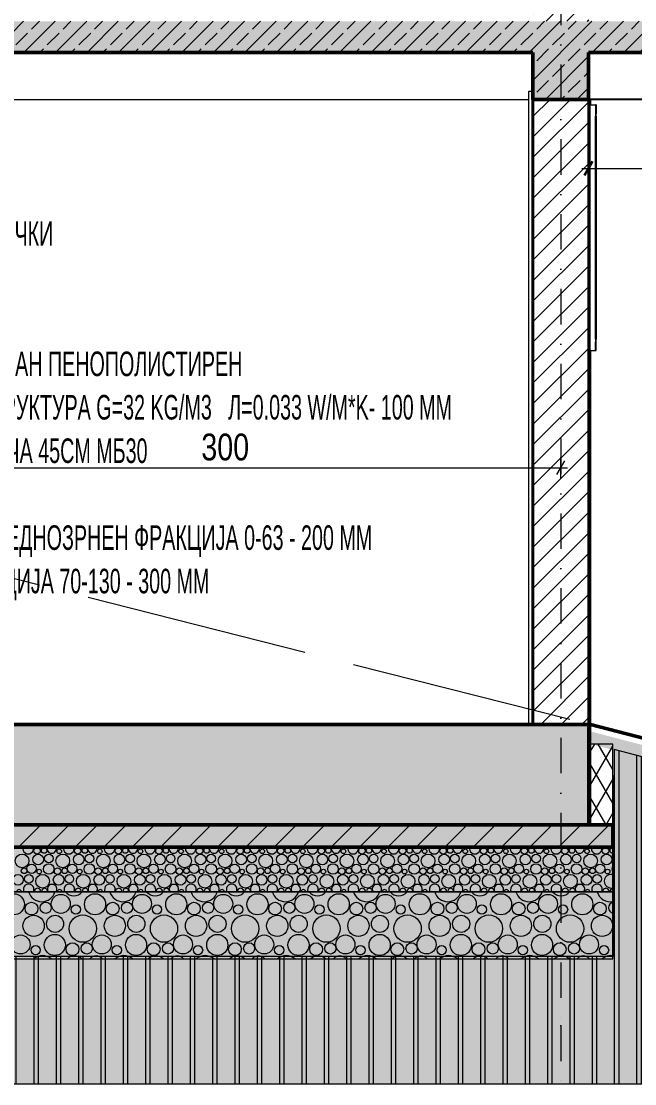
# Model space of a CAD drawing. Extents: x 1230 to 300706, y -1407 to 36108.
# Drawn here: x 115258 to 118005, y 5429 to 10189 of the extents above; entities that cross this region are included whole.
import ezdxf

# ---------------------------------------------------------------- set-up
doc = ezdxf.new("R2010")
doc.units = 0
doc.header["$LTSCALE"] = 5
doc.header["$MEASUREMENT"] = 0
doc.linetypes.add('- Осеви линии', pattern=[670.277762, 317.5, -176.388889, 0, -176.388874])
doc.linetypes.add('- Скирити линии', pattern=[245, 200, -45])
for name, color, linetype, lineweight in [('1', 255, 'Continuous', 13), ('101', 253, 'Continuous', 15), ('102', 254, 'Continuous', 15), ('164', 255, 'Continuous', 15), ('18', 9, 'Continuous', 15), ('21', 7, 'Continuous', 50), ('27', 7, 'Continuous', 40), ('29', 7, 'Continuous', 50), ('4', 43, 'Continuous', 20), ('7', 7, 'Continuous', 25), ('85', 254, 'Continuous', 20)]:
    doc.layers.add(name, color=color, linetype=linetype, lineweight=lineweight)
for name, color, linetype, lineweight, true_color in [('104', 7, 'Continuous', 15, 0x3e3e3e), ('161', 7, 'Continuous', 15, 0x6a6a6a), ('168', 7, 'Continuous', 15, 0x5e5e5e), ('19', 7, 'Continuous', 0, 0xe4e4e4), ('3', 7, 'Continuous', 18, 0x7c7c7c), ('45', 7, 'Continuous', 35, 0x404040), ('61', 7, 'Continuous', 20, 0x6a6a6a), ('65', 7, 'Continuous', 20, 0x4e4e4e), ('84', 7, 'Continuous', 20, 0x3e3e3e), ('86', 7, 'Continuous', 20, 0x4e4e4e), ('87', 7, 'Continuous', 20, 0x6a6a6a), ('88', 7, 'Continuous', 20, 0x5e5e5e), ('89', 7, 'Continuous', 20, 0x111111)]:
    doc.layers.add(name, color=color, linetype=linetype, lineweight=lineweight, true_color=true_color)
doc.styles.add('GENERATED_STYLE_6', font='Cambria Math.ttf')
pattern_1 = [(45, (48941.574, 10189.11), (-45.96196, 45.96196), [])]
pattern_2 = [(45, (48941.57, 10189.11), (-70.71071, 70.71071), []), (45, (48906.22, 10224.47), (-70.71071, 70.71071), [75.00004, -25.00001])]

# ---------------------------------------------------------------- blocks, each defined once
blk = doc.blocks.new('*X21')
at = {"layer": '101', "color": 253, "linetype": 'Continuous', "lineweight": 15}
for centre, radius in [((284, 84.942), 0.286), ((284.639, 84.978), 0.251), ((285.986, 84.901), 0.207), ((287.638, 84.942), 0.286), ((288.276, 84.978), 0.251), ((289.623, 84.901), 0.207), ((291.275, 84.942), 0.286), ((291.913, 84.978), 0.251), ((293.26, 84.901), 0.207), ((294.912, 84.942), 0.286), ((295.55, 84.978), 0.251), ((296.897, 84.901), 0.207), ((298.549, 84.942), 0.286), ((299.187, 84.978), 0.251), ((300.534, 84.901), 0.207), ((302.186, 84.942), 0.286), ((302.824, 84.978), 0.251), ((304.172, 84.901), 0.207), ((305.823, 84.942), 0.286), ((306.461, 84.978), 0.251), ((307.809, 84.901), 0.207), ((309.46, 84.942), 0.286), ((310.098, 84.978), 0.251), ((311.446, 84.901), 0.207), ((313.097, 84.942), 0.286), ((313.735, 84.978), 0.251), ((315.083, 84.901), 0.207), ((316.734, 84.942), 0.286), ((317.372, 84.978), 0.251), ((318.72, 84.901), 0.207), ((320.371, 84.942), 0.286), ((321.009, 84.978), 0.251), ((322.357, 84.901), 0.207), ((324.008, 84.942), 0.286), ((324.647, 84.978), 0.251), ((325.994, 84.901), 0.207), ((327.645, 84.942), 0.286), ((328.284, 84.978), 0.251), ((329.631, 84.901), 0.207), ((331.282, 84.942), 0.286), ((331.921, 84.978), 0.251), ((333.268, 84.901), 0.207), ((334.92, 84.942), 0.286), ((282.661, 84.044), 0.612), ((284.097, 84.169), 0.477), ((285.047, 83.314), 0.473), ((285.057, 84.257), 0.384), ((286.298, 84.044), 0.612), ((287.734, 84.169), 0.477), ((288.684, 83.314), 0.473), ((288.694, 84.257), 0.384), ((289.936, 84.044), 0.612), ((291.371, 84.169), 0.477), ((292.321, 83.314), 0.473), ((292.332, 84.257), 0.384), ((293.573, 84.044), 0.612), ((295.008, 84.169), 0.477), ((295.958, 83.314), 0.473), ((295.969, 84.257), 0.384), ((297.21, 84.044), 0.612), ((298.645, 84.169), 0.477), ((299.596, 83.314), 0.473), ((299.606, 84.257), 0.384), ((300.847, 84.044), 0.612), ((302.282, 84.169), 0.477), ((303.233, 83.314), 0.473), ((303.243, 84.257), 0.384), ((304.484, 84.044), 0.612), ((305.92, 84.169), 0.477), ((306.87, 83.314), 0.473), ((306.88, 84.257), 0.384), ((308.121, 84.044), 0.612), ((309.557, 84.169), 0.477), ((310.507, 83.314), 0.473), ((310.517, 84.257), 0.384), ((311.758, 84.044), 0.612), ((313.194, 84.169), 0.477), ((314.144, 83.314), 0.473), ((314.154, 84.257), 0.384), ((315.395, 84.044), 0.612), ((316.831, 84.169), 0.477), ((317.781, 83.314), 0.473), ((317.791, 84.257), 0.384), ((319.032, 84.044), 0.612), ((320.468, 84.169), 0.477), ((321.418, 83.314), 0.473), ((321.428, 84.257), 0.384), ((322.669, 84.044), 0.612), ((324.105, 84.169), 0.477), ((325.055, 83.314), 0.473), ((325.065, 84.257), 0.384), ((326.306, 84.044), 0.612), ((327.742, 84.169), 0.477), ((328.692, 83.314), 0.473), ((328.702, 84.257), 0.384), ((329.943, 84.044), 0.612), ((331.379, 84.169), 0.477), ((332.329, 83.314), 0.473), ((332.339, 84.257), 0.384), ((333.58, 84.044), 0.612), ((335.016, 84.169), 0.477), ((282.297, 82.349), 0.477), ((282.839, 83.158), 0.251), ((283.512, 83.335), 0.426), ((284.498, 82.224), 0.612), ((284.186, 83.081), 0.207), ((285.934, 82.349), 0.477), ((285.838, 83.122), 0.286), ((286.476, 83.158), 0.251), ((287.15, 83.335), 0.426), ((288.136, 82.224), 0.612), ((287.823, 83.081), 0.207), ((289.571, 82.349), 0.477), ((289.475, 83.122), 0.286), ((290.113, 83.158), 0.251), ((290.787, 83.335), 0.426), ((291.773, 82.224), 0.612), ((291.46, 83.081), 0.207), ((293.208, 82.349), 0.477), ((293.112, 83.122), 0.286), ((293.75, 83.158), 0.251), ((294.424, 83.335), 0.426), ((295.41, 82.224), 0.612), ((295.097, 83.081), 0.207), ((296.845, 82.349), 0.477), ((296.749, 83.122), 0.286), ((297.387, 83.158), 0.251), ((298.061, 83.335), 0.426), ((299.047, 82.224), 0.612), ((298.734, 83.081), 0.207), ((300.482, 82.349), 0.477), ((300.386, 83.122), 0.286), ((301.024, 83.158), 0.251), ((301.698, 83.335), 0.426), ((302.684, 82.224), 0.612), ((302.372, 83.081), 0.207), ((304.12, 82.349), 0.477), ((304.023, 83.122), 0.286), ((304.661, 83.158), 0.251), ((305.335, 83.335), 0.426), ((306.321, 82.224), 0.612), ((306.009, 83.081), 0.207), ((307.757, 82.349), 0.477), ((307.66, 83.122), 0.286), ((308.298, 83.158), 0.251), ((308.972, 83.335), 0.426), ((309.958, 82.224), 0.612), ((309.646, 83.081), 0.207), ((311.394, 82.349), 0.477), ((311.297, 83.122), 0.286), ((311.935, 83.158), 0.251), ((312.609, 83.335), 0.426), ((313.595, 82.224), 0.612), ((313.283, 83.081), 0.207), ((315.031, 82.349), 0.477), ((314.934, 83.122), 0.286), ((315.572, 83.158), 0.251), ((316.246, 83.335), 0.426), ((317.232, 82.224), 0.612), ((316.92, 83.081), 0.207), ((318.668, 82.349), 0.477), ((318.571, 83.122), 0.286), ((319.209, 83.158), 0.251), ((319.883, 83.335), 0.426), ((320.869, 82.224), 0.612), ((320.557, 83.081), 0.207), ((322.305, 82.349), 0.477), ((322.208, 83.122), 0.286), ((322.847, 83.158), 0.251), ((323.52, 83.335), 0.426), ((324.506, 82.224), 0.612), ((324.194, 83.081), 0.207), ((325.942, 82.349), 0.477), ((325.845, 83.122), 0.286), ((326.484, 83.158), 0.251), ((327.157, 83.335), 0.426), ((328.143, 82.224), 0.612), ((327.831, 83.081), 0.207), ((329.579, 82.349), 0.477), ((329.482, 83.122), 0.286), ((330.121, 83.158), 0.251), ((330.794, 83.335), 0.426), ((331.78, 82.224), 0.612), ((331.468, 83.081), 0.207), ((333.216, 82.349), 0.477), ((333.12, 83.122), 0.286), ((333.758, 83.158), 0.251), ((334.432, 83.335), 0.426), ((335.105, 83.081), 0.207), ((283.257, 82.437), 0.384), ((286.894, 82.437), 0.384), ((290.532, 82.437), 0.384), ((294.169, 82.437), 0.384), ((297.806, 82.437), 0.384), ((301.443, 82.437), 0.384), ((305.08, 82.437), 0.384), ((308.717, 82.437), 0.384), ((312.354, 82.437), 0.384), ((315.991, 82.437), 0.384), ((319.628, 82.437), 0.384), ((323.265, 82.437), 0.384), ((326.902, 82.437), 0.384), ((330.539, 82.437), 0.384), ((334.176, 82.437), 0.384)]:
    blk.add_circle(centre, radius, dxfattribs=at)
for centre, radius, start, end in [((283.21, 85.134), 0.473, 162.59898, 17.40102), ((284.461, 85.864), 0.612, 254.33377, 285.66623), ((285.312, 85.155), 0.426, 163.6472, 16.3528), ((286.847, 85.134), 0.473, 162.59898, 17.40102), ((288.098, 85.864), 0.612, 254.33377, 285.66623), ((288.95, 85.155), 0.426, 163.6472, 16.3528), ((290.484, 85.134), 0.473, 162.59898, 17.40102), ((291.736, 85.864), 0.612, 254.33377, 285.66623), ((292.587, 85.155), 0.426, 163.6472, 16.3528), ((294.121, 85.134), 0.473, 162.59898, 17.40102), ((295.373, 85.864), 0.612, 254.33377, 285.66623), ((296.224, 85.155), 0.426, 163.6472, 16.3528), ((297.758, 85.134), 0.473, 162.59898, 17.40102), ((299.01, 85.864), 0.612, 254.33377, 285.66623), ((299.861, 85.155), 0.426, 163.6472, 16.3528), ((301.396, 85.134), 0.473, 162.59898, 17.40102), ((302.647, 85.864), 0.612, 254.33377, 285.66623), ((303.498, 85.155), 0.426, 163.6472, 16.3528), ((305.033, 85.134), 0.473, 162.59898, 17.40102), ((306.284, 85.864), 0.612, 254.33377, 285.66623), ((307.135, 85.155), 0.426, 163.6472, 16.3528), ((308.67, 85.134), 0.473, 162.59898, 17.40102), ((309.921, 85.864), 0.612, 254.33377, 285.66623), ((310.772, 85.155), 0.426, 163.6472, 16.3528), ((312.307, 85.134), 0.473, 162.59898, 17.40102), ((313.558, 85.864), 0.612, 254.33377, 285.66623), ((314.409, 85.155), 0.426, 163.6472, 16.3528), ((315.944, 85.134), 0.473, 162.59898, 17.40102), ((317.195, 85.864), 0.612, 254.33377, 285.66623), ((318.046, 85.155), 0.426, 163.6472, 16.3528), ((319.581, 85.134), 0.473, 162.59898, 17.40102), ((320.832, 85.864), 0.612, 254.33377, 285.66623), ((321.683, 85.155), 0.426, 163.6472, 16.3528), ((323.218, 85.134), 0.473, 162.59898, 17.40102), ((324.469, 85.864), 0.612, 254.33377, 285.66623), ((325.32, 85.155), 0.426, 163.6472, 16.3528), ((326.855, 85.134), 0.473, 162.59898, 17.40102), ((328.106, 85.864), 0.612, 254.33377, 285.66623), ((328.957, 85.155), 0.426, 163.6472, 16.3528), ((330.492, 85.134), 0.473, 162.59898, 17.40102), ((331.743, 85.864), 0.612, 254.33377, 285.66623), ((332.594, 85.155), 0.426, 163.6472, 16.3528), ((334.129, 85.134), 0.473, 162.59898, 17.40102), ((335.38, 85.864), 0.612, 254.33377, 285.66623), ((335.558, 84.978), 0.251, 84.05364, 275.94636), ((335.418, 82.224), 0.612, 74.24598, 285.75402), ((335.966, 83.314), 0.473, 143.95605, 216.04395), ((283.247, 81.494), 0.473, 332.4801, 207.5199), ((285.35, 81.515), 0.426, 325.62131, 214.37869), ((286.884, 81.494), 0.473, 332.4801, 207.5199), ((288.987, 81.515), 0.426, 325.62131, 214.37869), ((290.521, 81.494), 0.473, 332.4801, 207.5199), ((292.624, 81.515), 0.426, 325.62131, 214.37869), ((294.158, 81.494), 0.473, 332.4801, 207.5199), ((296.261, 81.515), 0.426, 325.62131, 214.37869), ((297.796, 81.494), 0.473, 332.4801, 207.5199), ((299.898, 81.515), 0.426, 325.62131, 214.37869), ((301.433, 81.494), 0.473, 332.4801, 207.5199), ((303.535, 81.515), 0.426, 325.62131, 214.37869), ((305.07, 81.494), 0.473, 332.4801, 207.5199), ((307.172, 81.515), 0.426, 325.62131, 214.37869), ((308.707, 81.494), 0.473, 332.4801, 207.5199), ((310.809, 81.515), 0.426, 325.62131, 214.37869), ((312.344, 81.494), 0.473, 332.4801, 207.5199), ((314.446, 81.515), 0.426, 325.62131, 214.37869), ((315.981, 81.494), 0.473, 332.4801, 207.5199), ((318.083, 81.515), 0.426, 325.62131, 214.37869), ((319.618, 81.494), 0.473, 332.4801, 207.5199), ((321.72, 81.515), 0.426, 325.62131, 214.37869), ((323.255, 81.494), 0.473, 332.4801, 207.5199), ((325.357, 81.515), 0.426, 325.62131, 214.37869), ((326.892, 81.494), 0.473, 332.4801, 207.5199), ((328.994, 81.515), 0.426, 325.62131, 214.37869), ((330.529, 81.494), 0.473, 332.4801, 207.5199), ((332.632, 81.515), 0.426, 325.62131, 214.37869), ((334.166, 81.494), 0.473, 332.4801, 207.5199), ((282.386, 81.261), 0.207, 3.86586, 176.13414), ((284.038, 81.303), 0.286, 354.47725, 185.52275), ((284.676, 81.338), 0.251, 345.45425, 194.54575), ((286.023, 81.261), 0.207, 3.86586, 176.13414), ((287.675, 81.303), 0.286, 354.47725, 185.52275), ((288.313, 81.338), 0.251, 345.45425, 194.54575), ((289.66, 81.261), 0.207, 3.86586, 176.13414), ((291.312, 81.303), 0.286, 354.47725, 185.52275), ((291.95, 81.338), 0.251, 345.45425, 194.54575), ((293.297, 81.261), 0.207, 3.86586, 176.13414), ((294.949, 81.303), 0.286, 354.47725, 185.52275), ((295.587, 81.338), 0.251, 345.45425, 194.54575), ((296.934, 81.261), 0.207, 3.86586, 176.13414), ((298.586, 81.303), 0.286, 354.47725, 185.52275), ((299.224, 81.338), 0.251, 345.45425, 194.54575), ((300.572, 81.261), 0.207, 3.86586, 176.13414), ((302.223, 81.303), 0.286, 354.47725, 185.52275), ((302.861, 81.338), 0.251, 345.45425, 194.54575), ((304.209, 81.261), 0.207, 3.86586, 176.13414), ((305.86, 81.303), 0.286, 354.47725, 185.52275), ((306.498, 81.338), 0.251, 345.45425, 194.54575), ((307.846, 81.261), 0.207, 3.86586, 176.13414), ((309.497, 81.303), 0.286, 354.47725, 185.52275), ((310.135, 81.338), 0.251, 345.45425, 194.54575), ((311.483, 81.261), 0.207, 3.86586, 176.13414), ((313.134, 81.303), 0.286, 354.47725, 185.52275), ((313.772, 81.338), 0.251, 345.45425, 194.54575), ((315.12, 81.261), 0.207, 3.86586, 176.13414), ((316.771, 81.303), 0.286, 354.47725, 185.52275), ((317.409, 81.338), 0.251, 345.45425, 194.54575), ((318.757, 81.261), 0.207, 3.86586, 176.13414), ((320.408, 81.303), 0.286, 354.47725, 185.52275), ((321.047, 81.338), 0.251, 345.45425, 194.54575), ((322.394, 81.261), 0.207, 3.86586, 176.13414), ((324.045, 81.303), 0.286, 354.47725, 185.52275), ((324.684, 81.338), 0.251, 345.45425, 194.54575), ((326.031, 81.261), 0.207, 3.86586, 176.13414), ((327.682, 81.303), 0.286, 354.47725, 185.52275), ((328.321, 81.338), 0.251, 345.45425, 194.54575), ((329.668, 81.261), 0.207, 3.86586, 176.13414), ((331.32, 81.303), 0.286, 354.47725, 185.52275), ((331.958, 81.338), 0.251, 345.45425, 194.54575), ((333.305, 81.261), 0.207, 3.86586, 176.13414), ((334.957, 81.303), 0.286, 354.47725, 185.52275), ((335.595, 81.338), 0.251, 92.53739, 194.54575)]:
    blk.add_arc(centre, radius, start, end, dxfattribs=at)
blk = doc.blocks.new('*X22')
at = {"layer": '101', "color": 253, "linetype": 'Continuous', "lineweight": 15}
for centre, radius in [((281.92, 80.151), 0.946), ((286.125, 80.194), 0.851), ((289.194, 80.151), 0.946), ((293.399, 80.194), 0.851), ((296.469, 80.151), 0.946), ((300.673, 80.194), 0.851), ((303.743, 80.151), 0.946), ((307.947, 80.194), 0.851), ((311.017, 80.151), 0.946), ((315.222, 80.194), 0.851), ((318.291, 80.151), 0.946), ((322.496, 80.194), 0.851), ((325.565, 80.151), 0.946), ((329.77, 80.194), 0.851), ((332.839, 80.151), 0.946), ((283.501, 79.768), 0.572), ((284.777, 79.839), 0.501), ((287.472, 79.686), 0.414), ((290.775, 79.768), 0.572), ((292.052, 79.839), 0.501), ((294.747, 79.686), 0.414), ((298.049, 79.768), 0.572), ((299.326, 79.839), 0.501), ((302.021, 79.686), 0.414), ((305.323, 79.768), 0.572), ((306.6, 79.839), 0.501), ((309.295, 79.686), 0.414), ((312.598, 79.768), 0.572), ((313.874, 79.839), 0.501), ((316.569, 79.686), 0.414), ((319.872, 79.768), 0.572), ((321.148, 79.839), 0.501), ((323.843, 79.686), 0.414), ((327.146, 79.768), 0.572), ((328.422, 79.839), 0.501), ((331.117, 79.686), 0.414), ((334.42, 79.768), 0.572), ((283.694, 78.222), 0.954), ((285.615, 78.398), 0.767), ((288.097, 77.972), 1.224), ((290.968, 78.222), 0.954), ((292.889, 78.398), 0.767), ((295.371, 77.972), 1.224), ((298.242, 78.222), 0.954), ((300.163, 78.398), 0.767), ((302.645, 77.972), 1.224), ((305.517, 78.222), 0.954), ((307.437, 78.398), 0.767), ((309.919, 77.972), 1.224), ((312.791, 78.222), 0.954), ((314.711, 78.398), 0.767), ((317.194, 77.972), 1.224), ((320.065, 78.222), 0.954), ((321.986, 78.398), 0.767), ((324.468, 77.972), 1.224), ((327.339, 78.222), 0.954), ((329.26, 78.398), 0.767), ((331.742, 77.972), 1.224), ((334.613, 78.222), 0.954), ((282.525, 76.554), 0.851), ((285.594, 76.511), 0.946), ((289.799, 76.554), 0.851), ((292.869, 76.511), 0.946), ((297.073, 76.554), 0.851), ((300.143, 76.511), 0.946), ((304.347, 76.554), 0.851), ((307.417, 76.511), 0.946), ((311.622, 76.554), 0.851), ((314.691, 76.511), 0.946), ((318.896, 76.554), 0.851), ((321.965, 76.511), 0.946), ((326.17, 76.554), 0.851), ((329.239, 76.511), 0.946), ((333.444, 76.554), 0.851), ((283.872, 76.046), 0.414), ((287.175, 76.129), 0.572), ((288.452, 76.199), 0.501), ((291.147, 76.046), 0.414), ((294.449, 76.129), 0.572), ((295.726, 76.199), 0.501), ((298.421, 76.046), 0.414), ((301.723, 76.129), 0.572), ((303, 76.199), 0.501), ((305.695, 76.046), 0.414), ((308.998, 76.129), 0.572), ((310.274, 76.199), 0.501), ((312.969, 76.046), 0.414), ((316.272, 76.129), 0.572), ((317.548, 76.199), 0.501), ((320.243, 76.046), 0.414), ((323.546, 76.129), 0.572), ((324.822, 76.199), 0.501), ((327.517, 76.046), 0.414), ((330.82, 76.129), 0.572), ((332.097, 76.199), 0.501), ((334.791, 76.046), 0.414)]:
    blk.add_circle(centre, radius, dxfattribs=at)
for centre, radius, start, end in [((284.423, 81.612), 1.224, 195.99442, 344.00558), ((287.294, 81.861), 0.954, 217.9292, 322.0708), ((291.697, 81.612), 1.224, 195.99442, 344.00558), ((294.568, 81.861), 0.954, 217.9292, 322.0708), ((298.971, 81.612), 1.224, 195.99442, 344.00558), ((301.842, 81.861), 0.954, 217.9292, 322.0708), ((306.245, 81.612), 1.224, 195.99442, 344.00558), ((309.117, 81.861), 0.954, 217.9292, 322.0708), ((313.519, 81.612), 1.224, 195.99442, 344.00558), ((316.391, 81.861), 0.954, 217.9292, 322.0708), ((320.794, 81.612), 1.224, 195.99442, 344.00558), ((323.665, 81.861), 0.954, 217.9292, 322.0708), ((328.068, 81.612), 1.224, 195.99442, 344.00558), ((330.939, 81.861), 0.954, 217.9292, 322.0708), ((335.342, 81.612), 1.224, 195.99442, 281.39267), ((335.697, 79.839), 0.501, 102.99523, 257.00477), ((284.497, 74.332), 1.224, 50.34184, 129.65816), ((287.368, 74.582), 0.954, 46.61075, 133.38925), ((289.289, 74.758), 0.767, 42.37311, 137.62689), ((291.771, 74.332), 1.224, 50.34184, 129.65816), ((294.642, 74.582), 0.954, 46.61075, 133.38925), ((296.563, 74.758), 0.767, 42.37311, 137.62689), ((299.045, 74.332), 1.224, 50.34184, 129.65816), ((301.917, 74.582), 0.954, 46.61075, 133.38925), ((303.837, 74.758), 0.767, 42.37311, 137.62689), ((306.319, 74.332), 1.224, 50.34184, 129.65816), ((309.191, 74.582), 0.954, 46.61075, 133.38925), ((311.111, 74.758), 0.767, 42.37311, 137.62689), ((313.594, 74.332), 1.224, 50.34184, 129.65816), ((316.465, 74.582), 0.954, 46.61075, 133.38925), ((318.386, 74.758), 0.767, 42.37311, 137.62689), ((320.868, 74.332), 1.224, 50.34184, 129.65816), ((323.739, 74.582), 0.954, 46.61075, 133.38925), ((325.66, 74.758), 0.767, 42.37311, 137.62689), ((328.142, 74.332), 1.224, 50.34184, 129.65816), ((331.013, 74.582), 0.954, 46.61075, 133.38925), ((332.934, 74.758), 0.767, 42.37311, 137.62689), ((335.416, 74.332), 1.224, 82.12788, 129.65816)]:
    blk.add_arc(centre, radius, start, end, dxfattribs=at)

msp = doc.modelspace()

# ---------------------------------------------------------------- hatches: boundary and pattern name
at = {"linetype": 'Continuous', "lineweight": 0}
msp.add_hatch(color=256, dxfattribs=at).paths.add_polyline_path([(120511.1, 6300.3), (117807.7, 7007.5), (117807.7, 6950.8), (120507, 6247)])
at = {"layer": '1', "linetype": 'Continuous', "lineweight": 13, "true_color": 0x2b2b2b}
h = msp.add_hatch(dxfattribs=at)
h.set_pattern_fill('1_СТОМАНОБЕТОН_0001', color=250, scale=50.000024, style=0, pattern_type=2)
h.set_pattern_definition(pattern_2)
h.paths.add_polyline_path([(114798.5, 10189.1), (114798.5, 10049.1), (117548.7, 10049.1), (117548.7, 10189.1)])
h = msp.add_hatch(dxfattribs=at)
h.set_pattern_fill('1_СТОМАНОБЕТОН_0001', color=250, scale=50.000024, style=0, pattern_type=2)
h.set_pattern_definition(pattern_2)
h.paths.add_polyline_path([(117798.7, 10189.1), (117548.7, 10189.1), (117548.7, 9839.1), (117798.7, 9839.1)])
h = msp.add_hatch(dxfattribs=at)
h.set_pattern_fill('1_СТОМАНОБЕТОН_0001', color=250, scale=50.000024, style=0, pattern_type=2)
h.set_pattern_definition(pattern_2)
h.paths.add_polyline_path([(117798.7, 10189.1), (117798.7, 10049.1), (119349.5, 10049.1), (119349.5, 10189.1)])
h = msp.add_hatch(dxfattribs=at)
h.set_pattern_fill('1_СТОМАНОБЕТОН_0001', color=250, scale=50.000024, style=0, pattern_type=2)
h.set_pattern_definition(pattern_2)
h.paths.add_polyline_path([(117799.4, 6589.1), (117799.4, 7039.1), (105799.4, 7039.1), (105799.4, 6589.1)])
at = {"layer": '102', "linetype": 'Continuous', "lineweight": 15}
for points in [[(103199.7, 5429.1), (120507, 5429.1), (120507, 6247), (117912.9, 6926.1), (117907.7, 5999.1), (105237.6, 5999.1), (105237.6, 6539.1), (105237.6, 7039.1), (104713.4, 9892.4), (103199.7, 9892.4)], [(105707.7, 6589.1), (105707.7, 6489.1), (117907.7, 6489.1), (117907.7, 6589.1)]]:
    msp.add_hatch(color=254, dxfattribs=at).paths.add_polyline_path(points)
at = {"layer": '104', "linetype": 'Continuous', "lineweight": 15, "true_color": 0x3e3e3e}
h = msp.add_hatch(dxfattribs=at)
h.set_pattern_fill('MASONRY_BLOCK_0001', color=250, scale=50.000024, style=0, pattern_type=2)
h.set_pattern_definition([(45, (48941.57, 10189.11), (-63.63964, 63.63964), [])])
h.paths.add_polyline_path([(105707.7, 6589.1), (105707.7, 6489.1), (117907.7, 6489.1), (117907.7, 6589.1)])
at = {"layer": '161', "linetype": 'Continuous', "lineweight": 15, "true_color": 0x6a6a6a}
h = msp.add_hatch(dxfattribs=at)
h.set_pattern_fill('DOUBLE_1_1_0001', color=251, scale=50.000024, style=0, pattern_type=2)
h.set_pattern_definition([(90, (112935.48, 6990.15), (-100, 0), []), (90, (112915.48, 6990.15), (-100, 0), [])])
h.paths.add_polyline_path([(103199.7, 5429.1), (120507, 5429.1), (120507, 6247), (117912.9, 6926.1), (117907.7, 5999.1), (105237.6, 5999.1), (105237.6, 6539.1), (105237.6, 7039.1), (104713.4, 9892.4), (103199.7, 9892.4)])
at = {"layer": '168', "linetype": 'Continuous', "lineweight": 15, "true_color": 0x5e5e5e}
h = msp.add_hatch(dxfattribs=at)
h.set_pattern_fill('COMMON_BRICK_0001', color=251, scale=50.000024, style=0, pattern_type=2)
h.set_pattern_definition(pattern_1)
h.paths.add_polyline_path([(117799.4, 12739.1), (117549.4, 12739.1), (117549.4, 10189.1), (117799.4, 10189.1)])
h = msp.add_hatch(dxfattribs=at)
h.set_pattern_fill('COMMON_BRICK_0001', color=251, scale=50.000024, style=0, pattern_type=2)
h.set_pattern_definition(pattern_1)
h.paths.add_polyline_path([(117799.4, 10049.1), (117798.7, 10049.1), (117798.7, 9839.1), (117549.4, 9839.1), (117549.4, 7039.1), (117799.4, 7039.1)])
at = {"layer": '18', "linetype": 'Continuous', "lineweight": 15}
for points in [[(114798.5, 10189.1), (114798.5, 10049.1), (117548.7, 10049.1), (117548.7, 10189.1)], [(117798.7, 10189.1), (117548.7, 10189.1), (117548.7, 9839.1), (117798.7, 9839.1)], [(117798.7, 10189.1), (117798.7, 10049.1), (119349.5, 10049.1), (119349.5, 10189.1)], [(117799.4, 6589.1), (117799.4, 7039.1), (105799.4, 7039.1), (105799.4, 6589.1)]]:
    msp.add_hatch(color=9, dxfattribs=at).paths.add_polyline_path(points)
at = {"layer": '19', "linetype": 'Continuous', "lineweight": 0, "true_color": 0xe4e4e4}
for points in [[(105237.6, 6289.1), (117907.7, 6289.1), (117907.7, 6489.1), (105237.6, 6489.1)], [(105237.6, 5989.1), (117907.7, 5989.1), (117907.7, 6289.1), (105237.6, 6289.1)]]:
    msp.add_hatch(color=254, dxfattribs=at).paths.add_polyline_path(points)
at = {"layer": '86', "linetype": 'Continuous', "lineweight": 20, "true_color": 0x4e4e4e}
h = msp.add_hatch(dxfattribs=at)
h.set_pattern_fill('INSULATION_BATT__0001', color=251, scale=50.000024, style=0, pattern_type=2)
h.set_pattern_definition([(60, (48941.574, 10189.11), (-64.951936, 37.50002), []), (120, (48941.574, 10189.11), (64.951936, 37.50002), [])])
h.paths.add_polyline_path([(117807.7, 6950.8), (117807.7, 6589.1), (117907.7, 6589.1), (117907.6, 6950.8)])

# ---------------------------------------------------------------- linework, layer by layer
at = {"layer": '1', "color": 250, "linetype": 'Continuous', "lineweight": 13, "true_color": 0x2b2b2b, "flags": 128}
msp.add_lwpolyline([(117807.7, 6950.8), (117807.7, 6589.1), (117907.7, 6589.1), (117907.6, 6950.8)], close=True, dxfattribs=at)
at = {"layer": '101', "color": 253, "linetype": 'Continuous', "lineweight": 15, "flags": 128}
msp.add_lwpolyline([(105237.6, 5989.1), (117907.7, 5989.1), (117907.7, 6289.1), (105237.6, 6289.1)], close=True, dxfattribs=at)
at = {"layer": '104', "color": 250, "linetype": 'Continuous', "lineweight": 15, "true_color": 0x3e3e3e, "flags": 128}
for points in [[(120507, 5429.1), (120507, 6247), (117912.9, 6926.1), (117907.7, 5999.1), (105237.6, 5999.1), (105237.6, 6539.1), (105237.6, 7039.1), (104713.4, 9892.4), (103199.7, 9892.4)], [(103199.7, 5429.1), (120507, 5429.1)]]:
    msp.add_lwpolyline(points, dxfattribs=at)
at = {"layer": '164', "color": 255, "linetype": 'Continuous', "lineweight": 15}
for p, q in [((114803.4, 9839.1), (117530.7, 9839.1)), ((117803.4, 9839.1), (119349.5, 9839.1))]:
    msp.add_line(p, q, dxfattribs=at)
at = {"layer": '21', "color": 7, "linetype": 'Continuous', "lineweight": 50, "flags": 128}
msp.add_lwpolyline([(120515.5, 6336), (117807.7, 7039.1)], dxfattribs=at)
msp.add_lwpolyline([(105707.7, 6589.1), (117907.7, 6589.1), (117907.7, 6489.1), (105707.7, 6489.1)], close=True, dxfattribs=at)
at = {"layer": '27', "linetype": 'Continuous', "lineweight": 40}
for p, q in [((117799.4, 10049.1), (117799.4, 7039.1)), ((117549.4, 9839.1), (117549.4, 7039.1))]:
    msp.add_line(p, q, dxfattribs=at)
at = {"layer": '29', "linetype": 'Continuous', "lineweight": 50}
for p, q in [((117548.7, 10049.1), (114798.5, 10049.1)), ((117548.7, 10049.1), (117548.7, 9839.1)), ((117799.4, 10049.1), (117798.7, 10049.1)), ((117798.7, 10049.1), (117798.7, 9839.1)), ((119349.5, 10049.1), (117799.4, 10049.1)), ((117549.4, 9839.1), (117548.7, 9839.1)), ((117798.7, 9839.1), (117549.4, 9839.1)), ((117549.4, 7039.1), (109647.1, 7039.1)), ((117799.4, 7039.1), (117549.4, 7039.1)), ((117799.4, 7039.1), (117799.4, 6589.1)), ((117799.4, 6589.1), (105799.4, 6589.1))]:
    msp.add_line(p, q, dxfattribs=at)
at = {"layer": '3', "color": 8, "linetype": 'Continuous', "lineweight": 18, "true_color": 0x7c7c7c}
for p, q in [((117829.8, 9814.1), (117829.9, 9774.8)), ((117832.8, 9814.1), (117832.7, 9774.8)), ((117830, 9750.2), (117830.1, 9710.9)), ((117832.6, 9750.2), (117832.5, 9710.9)), ((117830.1, 9686.4), (117830.2, 9647.1)), ((117832.4, 9686.4), (117832.3, 9647.1)), ((117830.3, 9622.5), (117830.4, 9583.2)), ((117832.3, 9622.5), (117832.1, 9583.2)), ((117830.5, 9558.6), (117830.6, 9519.3)), ((117832.1, 9558.6), (117832, 9519.3)), ((117830.6, 9494.8), (117830.8, 9455.4)), ((117831.9, 9494.8), (117831.8, 9455.4)), ((117830.8, 9430.9), (117830.9, 9391.6)), ((117831.7, 9430.9), (117831.6, 9391.6)), ((117831, 9367), (117831.1, 9327.7)), ((117831.6, 9367), (117831.5, 9327.7)), ((117831.2, 9303.4), (117831.2, 9292.3)), ((117831.2, 9292.3), (117831.3, 9264.1)), ((117831.4, 9292.3), (117831.3, 9264.1)), ((117831.4, 9303.4), (117831.4, 9292.3)), ((117831.2, 9235.9), (117831.3, 9264.1)), ((117831.2, 9224.8), (117831.2, 9235.9)), ((117831.4, 9235.9), (117831.3, 9264.1)), ((117831.4, 9224.8), (117831.4, 9235.9)), ((117831, 9161.2), (117831.1, 9200.5)), ((117831.6, 9161.2), (117831.5, 9200.5)), ((117830.8, 9097.3), (117830.9, 9136.6)), ((117831.7, 9097.3), (117831.6, 9136.6)), ((117830.6, 9033.5), (117830.8, 9072.8)), ((117831.9, 9033.5), (117831.8, 9072.8)), ((117830.5, 8969.6), (117830.6, 9008.9)), ((117832.1, 8969.6), (117832, 9008.9)), ((117830.3, 8905.7), (117830.4, 8945)), ((117832.3, 8905.7), (117832.1, 8945)), ((117830.1, 8841.9), (117830.2, 8881.2)), ((117832.4, 8841.9), (117832.3, 8881.2)), ((117830, 8778), (117830.1, 8817.3)), ((117832.6, 8778), (117832.5, 8817.3)), ((117829.8, 8714.1), (117829.9, 8753.4)), ((117832.8, 8714.1), (117832.7, 8753.4))]:
    msp.add_line(p, q, dxfattribs=at)
at = {"layer": '4', "linetype": '- Осеви линии', "lineweight": 20, "ltscale": 0.1}
for p, q in [((117674.1, 14689.1), (117674.1, 5689.1)), ((117674.1, 14689.1), (117674.1, 5689.1)), ((117674.1, 14689.1), (117674.1, 5689.1)), ((117674.1, 5689.1), (117674.1, 5429.1)), ((117674.1, 5689.1), (117674.1, 5429.1)), ((117674.1, 5689.1), (117674.1, 5429.1))]:
    msp.add_line(p, q, dxfattribs=at)
at = {"layer": '4', "color": 250, "linetype": '- Осеви линии', "lineweight": 20, "true_color": 0x3e3e3e}
msp.add_point((117674.1, 5689.1), dxfattribs=at)
msp.add_point((117674.1, 5689.1), dxfattribs=at)
msp.add_point((117674.1, 5689.1), dxfattribs=at)
msp.add_point((117674.1, 5689.1), dxfattribs=at)
msp.add_point((117674.1, 5689.1), dxfattribs=at)
msp.add_point((117674.1, 5689.1), dxfattribs=at)
at = {"layer": '45', "color": 250, "linetype": 'Continuous', "lineweight": 35, "true_color": 0x404040}
msp.add_line((117816.8, 9560.9), (117780.7, 9498.4), dxfattribs=at)
at = {"layer": '61', "linetype": 'Continuous', "lineweight": 20}
for p, q in [((117530.7, 7039.1), (117530.7, 9876.1)), ((117530.7, 9876.1), (117548.7, 9876.1)), ((117799.8, 9799.1), (117799.7, 9839.1)), ((117799.7, 9839.1), (117802.8, 9839.1)), ((117802.8, 9839.1), (117802.8, 9799.1)), ((117804.7, 9839.1), (117804.7, 9789.1)), ((117804.7, 9789.1), (117804.8, 9814.1)), ((117804.8, 9814.1), (117829.8, 9814.1)), ((117807.8, 9814.1), (117807.8, 9839.1)), ((117829.8, 9814.1), (117829.8, 9764.1)), ((117831.3, 9814.1), (117829.8, 9814.1)), ((117831.2, 9764.1), (117831.3, 9814.1)), ((117832.8, 9814.1), (117831.3, 9814.1)), ((117832.7, 9764.1), (117832.8, 9814.1)), ((117799.7, 7039.1), (117799.7, 9799.1)), ((117799.8, 9799.1), (117799.8, 9179.1)), ((117802.8, 9799.1), (117799.8, 9799.1)), ((117802.8, 9179.1), (117802.8, 9799.1)), ((117802.8, 9799.1), (117802.8, 7039.1)), ((117804.7, 9789.1), (117804.7, 8739.1)), ((117804.8, 9789.1), (117804.8, 8739.1)), ((117829.8, 9764.1), (117829.8, 8764.1)), ((117829.8, 8764.1), (117829.9, 9764.1)), ((117829.8, 9764.1), (117831.2, 9764.1)), ((117831.3, 9764.1), (117831.2, 8764.1)), ((117831.3, 8764.1), (117831.3, 9764.1)), ((117831.4, 8764.1), (117831.4, 9764.1)), ((117831.4, 9764.1), (117832.7, 9764.1)), ((117832.8, 9764.1), (117832.7, 8764.1)), ((117832.8, 8764.1), (117832.8, 9764.1)), ((117799.8, 9179.1), (117802.8, 9179.1)), ((117799.8, 9139.1), (117799.8, 7039.1)), ((117802.8, 9139.1), (117799.8, 9139.1)), ((117802.8, 7039.1), (117802.8, 9139.1)), ((117829.9, 8764.1), (117829.8, 8714.1)), ((117831.3, 8764.1), (117829.9, 8764.1)), ((117831.3, 8714.1), (117831.3, 8764.1)), ((117832.8, 8764.1), (117831.4, 8764.1)), ((117832.8, 8714.1), (117832.8, 8764.1)), ((117804.7, 8739.1), (117804.7, 8689.1)), ((117804.8, 8739.1), (117804.8, 8714.1)), ((117804.8, 8714.1), (117829.8, 8714.1)), ((117807.8, 8689.1), (117807.8, 8714.1)), ((117829.8, 8714.1), (117831.3, 8714.1)), ((117831.3, 8714.1), (117832.8, 8714.1)), ((117804.7, 8689.1), (117807.8, 8689.1)), ((117799.8, 7039.1), (117799.7, 7039.1)), ((117802.8, 7039.1), (117802.8, 7039.1))]:
    msp.add_line(p, q, dxfattribs=at)
at = {"layer": '61', "color": 251, "linetype": '- Скирити линии', "lineweight": 20, "true_color": 0x6a6a6a, "flags": 128}
msp.add_lwpolyline([(106057.7, 10014.1), (117807.7, 7039.1)], dxfattribs=at)
at = {"layer": '7', "color": 7, "linetype": 'Continuous', "lineweight": 25, "flags": 128}
msp.add_lwpolyline([(119348.7, 9839.1), (117798.7, 9839.1)], dxfattribs=at)
at = {"layer": '84', "color": 250, "linetype": 'Continuous', "lineweight": 20, "true_color": 0x3e3e3e, "flags": 128}
msp.add_lwpolyline([(105237.6, 6289.1), (117907.7, 6289.1), (117907.7, 6489.1), (105237.6, 6489.1)], close=True, dxfattribs=at)
at = {"layer": '85', "linetype": 'Continuous', "lineweight": 20, "ltscale": 0.05}
for p, q in [((117798.7, 9482.7), (117798.7, 9576.5)), ((117768.2, 9529.6), (117798.7, 9529.6)), ((117798.7, 9529.6), (119598.7, 9529.6)), ((117674.1, 8142.2), (117674.1, 8236)), ((114674.1, 8189.1), (117674.1, 8189.1)), ((117656.1, 8157.9), (117692.1, 8220.4)), ((117674.1, 8189.1), (117704.7, 8189.1))]:
    msp.add_line(p, q, dxfattribs=at)
at = {"layer": '87', "color": 251, "linetype": 'Continuous', "lineweight": 20, "true_color": 0x6a6a6a}
for p, q in [((117799.7, 10189.1), (117799.4, 10189.1)), ((117803.4, 9839.1), (117803.4, 10049.1)), ((117799.7, 7039.1), (117799.4, 7039.1)), ((117803.4, 7039.1), (117802.8, 7039.1)), ((117809, 7039.1), (117809, 7039.1))]:
    msp.add_line(p, q, dxfattribs=at)
at = {"layer": '88', "color": 251, "linetype": 'Continuous', "lineweight": 20, "true_color": 0x5e5e5e}
for p, q in [((117809.4, 9814.1), (117809.4, 9839.1)), ((117809.4, 7039.1), (117809.4, 8714.1)), ((117803.4, 7039.1), (117803.8, 7039.1))]:
    msp.add_line(p, q, dxfattribs=at)
at = {"layer": '89', "color": 250, "linetype": 'Continuous', "lineweight": 20, "true_color": 0x111111}
for p, q in [((117799.8, 7039.1), (117802.8, 7039.1)), ((117803.8, 7039.1), (117809, 7039.1)), ((117809, 7039.1), (117809.4, 7039.1)), ((117809.4, 6589.1), (117809.4, 7039.1)), ((117799.4, 6589.1), (117809.4, 6589.1))]:
    msp.add_line(p, q, dxfattribs=at)

# ---------------------------------------------------------------- block references
at = {"layer": '65', "color": 251, "linetype": 'Continuous', "lineweight": 20, "true_color": 0x4e4e4e, "xscale": 50.00002355911847, "yscale": 50.00002355911847, "zscale": 50.00002355911847}
for name in ['*X21', '*X22']:
    msp.add_blockref(name, (101128.5, 2225.4), dxfattribs=at)

# ---------------------------------------------------------------- texts
at = {"layer": '1', "linetype": 'Continuous', "lineweight": 13, "insert": (116064.2, 8220.1), "char_height": 120, "attachment_point": 7, "style": 'GENERATED_STYLE_6'}
msp.add_mtext('\\A1;{\\W0.800000x;\\pql;\\fCentury Gothic|b0|i0|c0|p34;300}', dxfattribs=at)
at = {"layer": '7', "color": 7, "linetype": 'Continuous', "lineweight": 25, "insert": (113977.8, 7430), "char_height": 110.0001, "attachment_point": 7, "line_spacing_factor": 1.061514, "style": 'GENERATED_STYLE_6'}
msp.add_mtext('\\A1;{\\W0.600000x;\\pql;\\fCentury Gothic|b0|i0|c0|p34;ПОДОВИ ПРИЗЕМЈЕ\\P\\pql;\\fCentury Gothic|b0|i0|c0|p34;-ЛАМИНАТ/КЕРАМИЧНИ ПЛОЧКИ\\P\\pql;\\fCentury Gothic|b0|i0|c0|p34;-ЦИМ. КОШУЛКА 5СМ\\P\\pql;\\fCentury Gothic|b0|i0|c0|p34;--PVC ФОЛJA 0,2ММ - 1 СЛОЈ\\P\\pql;\\fCentury Gothic|b0|i0|c0|p34;- ПЛОЧИ \\fCentury Gothic|b0|i0|c0|p34;\\c2829099;ПЛОЧИ ЕКСТРУДИРАН ПЕНОПОЛИСТИРЕН\\P\\pql;\\fCentury Gothic|b0|i0|c0|p34; ЗАТВОРЕНА КЛЕТOЧНА СТРУКТУРА G=32 KG/М3   Л=0.033 W/M*K- 100 ММ\\P\\pql;\\fCentury Gothic|b0|i0|c0|p34;\\C7; -АРМИРАНА TEМЕЛНА ПЛОЧА 45СМ МБ30\\P\\pql;\\fCentury Gothic|b0|i0|c0|p34;-ТАМПОН 100ММ\\P\\pql;\\fCentury Gothic|b0|i0|c0|p34;\\c2829099;-\\fCentury Gothic|b0|i0|c0|p34;\\C7; ЧАКАЛ СИТНОЗРНЕН И СРЕДНОЗРНЕН ФРАКЦИЈА 0-63 - 200 ММ\\P\\pql;\\fCentury Gothic|b0|i0|c0|p34;- ЧАКАЛ ЕДРОЗРНЕН, ФРАКЦИЈА 70-130 - 300 ММ\\P\\pql;\\fCentury Gothic|b0|i0|c0|p34;-ЗЕМЈЕН СЛОЈ}', dxfattribs=at)

doc.saveas('drawing.dxf')
